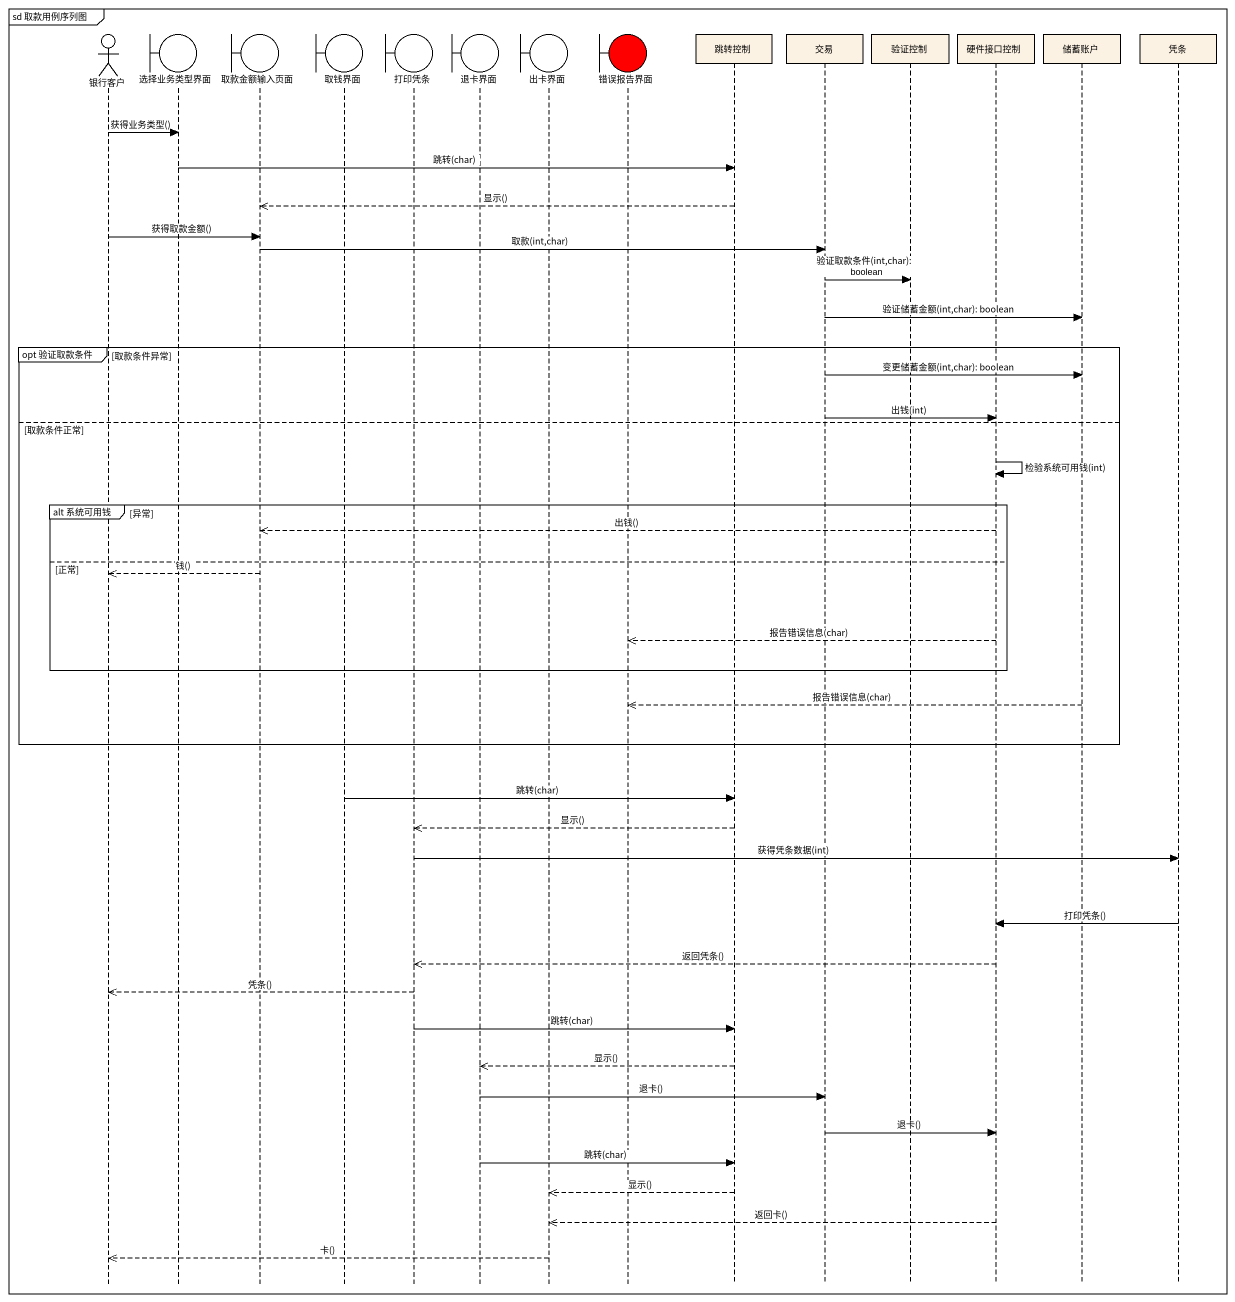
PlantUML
@startuml
mainframe sd 取款用例序列图
hide footbox
actor 银行客户
boundary 选择业务类型界面
boundary 取款金额输入页面
boundary 取钱界面
boundary 打印凭条
boundary 退卡界面
boundary 出卡界面
boundary 错误报告界面 #FF0000
participant 跳转控制
participant 交易
participant 验证控制
participant 硬件接口控制
participant 储蓄账户
participant 凭条

银行客户 -> 选择业务类型界面 : 获得业务类型()
选择业务类型界面 -> 跳转控制 : 跳转(char)
跳转控制 -->> 取款金额输入页面 : 显示()
银行客户 -> 取款金额输入页面 : 获得取款金额()
取款金额输入页面 -> 交易 : 取款(int,char)
交易 -> 验证控制 : 验证取款条件(int,char): boolean
交易 -> 储蓄账户 : 验证储蓄金额(int,char): boolean
group opt 验证取款条件 [取款条件异常]
  交易 -> 储蓄账户 : 变更储蓄金额(int,char): boolean
  交易 -> 硬件接口控制 : 出钱(int)
else 取款条件正常
  硬件接口控制 -> 硬件接口控制 : 检验系统可用钱(int)
  group alt 系统可用钱 [异常]
    硬件接口控制 -->> 取款金额输入页面 : 出钱()
  else 正常
    取款金额输入页面 -->> 银行客户 : 钱()
    硬件接口控制 -->> 错误报告界面 : 报告错误信息(char)
  end
  储蓄账户 -->> 错误报告界面 : 报告错误信息(char)
end
取钱界面 -> 跳转控制 : 跳转(char)
跳转控制 -->> 打印凭条 : 显示()
打印凭条 -> 凭条 : 获得凭条数据(int)
凭条 -> 硬件接口控制 : 打印凭条()
硬件接口控制 -->> 打印凭条 : 返回凭条()
打印凭条 -->> 银行客户 : 凭条()
打印凭条 -> 跳转控制 : 跳转(char)
跳转控制 -->> 退卡界面 : 显示()
退卡界面 -> 交易 : 退卡()
交易 -> 硬件接口控制 : 退卡()
退卡界面 -> 跳转控制 : 跳转(char)
跳转控制 -->> 出卡界面 : 显示()
硬件接口控制 -->> 出卡界面 : 返回卡()
出卡界面 -->> 银行客户 : 卡()
@enduml
